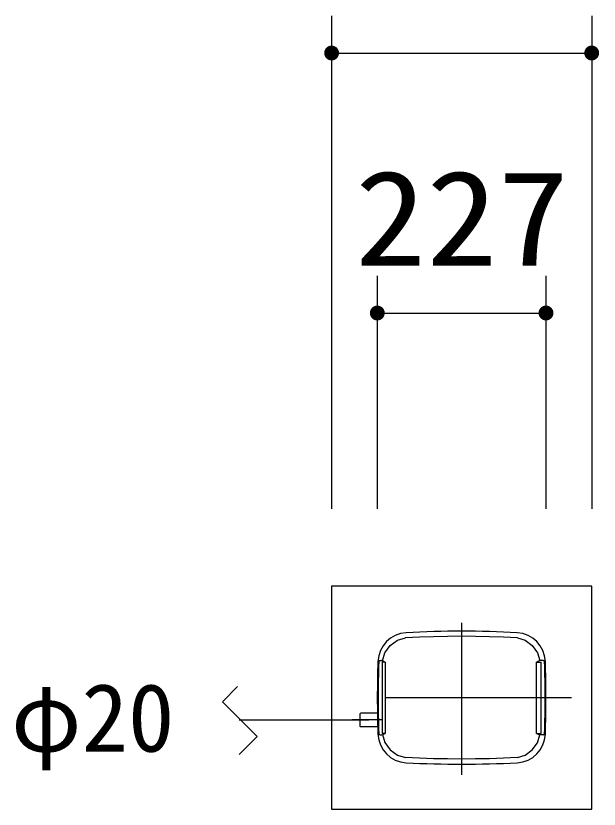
# Model space of a CAD drawing. Units: millimetres, scale not verified. Extents: x -14850 to 14850, y -10500 to 10500.
# Drawn here: x -3141 to -2356, y 6722 to 7789 of the extents above; entities that cross this region are included whole.
import ezdxf
from ezdxf.enums import TextEntityAlignment as Align

# ---------------------------------------------------------------- set-up
doc = ezdxf.new("R2010")
doc.units = ezdxf.units.MM
doc.header["$LTSCALE"] = 50
doc.linetypes.add('CHAIN1', pattern=[8, 5, -1, 1, -1])
doc.linetypes.add('LONG_DASHED1', pattern=[7, 6, -1])
doc.layers.add('0-0_躯体', color=3, linetype='Continuous', lineweight=25)
doc.layers.add('0-2_製作', color=5, linetype='Continuous', lineweight=25)
doc.styles.add('ＭＳ ゴシック', font='')
doc.styles.get('ＭＳ ゴシック').set_extended_font_data('MS Gothic')

msp = doc.modelspace()

# ---------------------------------------------------------------- linework, layer by layer
at = {"layer": '0-0_躯体', "linetype": 'CHAIN1'}
for p, q in [((-2540.8, 6972.53), (-2540.8, 6767.8)), ((-2393.1, 6871.62), (-2690.32, 6871.62))]:
    msp.add_line(p, q, dxfattribs=at)
at = {"layer": '0-0_躯体'}
for p, q in [((-2650.38, 6921.62), (-2648.11, 6921.62)), ((-2643.83, 6919.62), (-2648.11, 6921.62)), ((-2647.61, 6919.62), (-2647.61, 6823.62)), ((-2643.83, 6919.62), (-2647.61, 6919.62)), ((-2643.83, 6919.62), (-2643.83, 6823.62)), ((-2435.8, 6921.62), (-2440.08, 6919.62)), ((-2431.21, 6921.62), (-2435.8, 6921.62)), ((-2433.98, 6823.62), (-2433.98, 6919.62)), ((-2677.6, 6849.62), (-2677.6, 6833.52)), ((-2654.14, 6850.62), (-2676.6, 6850.62)), ((-2653.75, 6832.62), (-2676.7, 6832.62)), ((-2648.11, 6821.62), (-2643.83, 6823.62)), ((-2643.83, 6823.62), (-2647.61, 6823.62)), ((-2440.08, 6823.62), (-2435.8, 6821.62)), ((-2440.08, 6823.62), (-2433.98, 6823.62)), ((-2650.38, 6821.62), (-2648.11, 6821.62)), ((-2431.21, 6821.62), (-2435.8, 6821.62))]:
    msp.add_line(p, q, dxfattribs=at)
at = {"layer": '0-0_躯体', "color": 7}
for p, q in [((-2862.78, 6865.99), (-2842.27, 6886.5)), ((-2815.98, 6819.19), (-2862.78, 6865.99)), ((-2840.05, 6795.12), (-2815.98, 6819.19))]:
    msp.add_line(p, q, dxfattribs=at)
at = {"layer": '0-0_躯体', "color": 6}
msp.add_line((-2840.35, 6841.62), (-2665.8, 6841.62), dxfattribs=at)
at = {"layer": '0-0_躯体', "linetype": 'LONG_DASHED1'}
msp.add_line((-2647.3, 6841.62), (-2687.99, 6841.62), dxfattribs=at)
at = {"layer": '0-0_躯体'}
msp.add_lwpolyline([(-2715.8, 6721.62), (-2365.8, 6721.62), (-2365.8, 7021.62), (-2715.8, 7021.62)], close=True, dxfattribs=at)
for points in [[(-2647.23, 6921.21), (-2644.14, 6931.91), (-2637.02, 6941.72), (-2627.13, 6948.92), (-2616.23, 6952.23)], [(-2465.6, 6952.24), (-2484.36, 6953.11), (-2503.15, 6953.74), (-2521.96, 6954.11), (-2540.8, 6954.24), (-2559.69, 6954.11), (-2578.56, 6953.74), (-2597.41, 6953.11), (-2616.23, 6952.23)], [(-2465.6, 6952.24), (-2455.22, 6949.02), (-2445.77, 6941.94), (-2438.89, 6932.24), (-2435.8, 6921.62)], [(-2440.08, 6823.62), (-2440.08, 6919.62), (-2433.98, 6919.62)], [(-2647.23, 6822.03), (-2644.14, 6811.33), (-2637.02, 6801.52), (-2627.13, 6794.32), (-2616.23, 6791.01)], [(-2465.6, 6791), (-2455.22, 6794.22), (-2445.77, 6801.3), (-2438.89, 6811), (-2435.8, 6821.62)], [(-2465.6, 6791), (-2484.36, 6790.12), (-2503.15, 6789.5), (-2521.96, 6789.12), (-2540.8, 6789), (-2559.69, 6789.12), (-2578.56, 6789.5), (-2597.41, 6790.13), (-2616.23, 6791.01)]]:
    msp.add_lwpolyline(points, dxfattribs=at)
for centre, radius, start, end in [((-2613.46, 6919.18), 40, 93.0629, 177.99602), ((-2540.8, 5561.12), 1400, 86.93707, 93.06291), ((-2468.13, 6919.18), 40, 2.00394, 86.93704), ((-1254.3, 6871.62), 1400, 177.99602, 182.00394), ((-1253.2, 6871.62), 1400, 178.03236, 181.96762), ((-2650.38, 6919.62), 2, 90, 178.03236), ((-2431.21, 6919.62), 2, 1.96762, 89.99998), ((-3828.39, 6871.62), 1400, 358.03236, 1.96762), ((-3827.3, 6871.62), 1400, 357.99602, 2.00394), ((-2676.6, 6849.62), 1, 90, 180), ((-2676.7, 6833.52), 0.9, 180, 270), ((-2650.38, 6823.62), 2, 181.96762, 270), ((-2431.21, 6823.62), 2, 270, 358.03236), ((-2613.46, 6824.06), 40, 182.00395, 266.93707), ((-2468.13, 6824.06), 40, 273.06291, 357.99603), ((-2540.8, 8182.12), 1400, 266.93707, 273.06291)]:
    msp.add_arc(centre, radius, start, end, dxfattribs=at)
at = {"layer": '0-2_製作', "color": 2}
for p, q in [((-2715.8, 7789.46), (-2715.8, 7125.98)), ((-2365.8, 7789.46), (-2365.8, 7125.98)), ((-2715.8, 7739.46), (-2365.8, 7739.46)), ((-2654.3, 7439.46), (-2654.3, 7125.98)), ((-2427.3, 7439.46), (-2427.3, 7125.98)), ((-2654.3, 7389.46), (-2427.3, 7389.46))]:
    msp.add_line(p, q, dxfattribs=at)
at = {"layer": '0-2_製作'}
for points in [[(-2715.8, 7739.46), (-2725.62, 7741.33), (-2725.31, 7742.55)], [(-2715.8, 7739.46), (-2725.31, 7742.55), (-2724.84, 7743.72)], [(-2715.8, 7739.46), (-2724.84, 7743.72), (-2724.24, 7744.82)], [(-2715.8, 7739.46), (-2724.24, 7744.82), (-2723.5, 7745.83)], [(-2715.8, 7739.46), (-2723.5, 7745.83), (-2722.64, 7746.75)], [(-2715.8, 7749.46), (-2722.64, 7746.75), (-2721.67, 7747.55)], [(-2715.8, 7739.46), (-2722.64, 7746.75), (-2715.8, 7749.46)], [(-2715.8, 7749.46), (-2721.67, 7747.55), (-2717.05, 7749.38)], [(-2717.05, 7749.38), (-2721.67, 7747.55), (-2720.61, 7748.22)], [(-2717.05, 7749.38), (-2720.61, 7748.22), (-2718.28, 7749.15)], [(-2718.28, 7749.15), (-2720.61, 7748.22), (-2719.48, 7748.76)], [(-2715.17, 7749.44), (-2715.8, 7739.46), (-2715.8, 7749.46)], [(-2713.92, 7749.28), (-2715.8, 7739.46), (-2715.17, 7749.44)], [(-2712.71, 7748.97), (-2715.8, 7739.46), (-2713.92, 7749.28)], [(-2711.54, 7748.51), (-2715.8, 7739.46), (-2712.71, 7748.97)], [(-2710.44, 7747.9), (-2715.8, 7739.46), (-2711.54, 7748.51)], [(-2709.42, 7747.16), (-2715.8, 7739.46), (-2710.44, 7747.9)], [(-2708.51, 7746.31), (-2715.8, 7739.46), (-2709.42, 7747.16)], [(-2707.71, 7745.34), (-2715.8, 7739.46), (-2708.51, 7746.31)], [(-2707.03, 7744.28), (-2715.8, 7739.46), (-2707.71, 7745.34)], [(-2706.5, 7743.14), (-2715.8, 7739.46), (-2707.03, 7744.28)], [(-2706.11, 7741.95), (-2715.8, 7739.46), (-2706.5, 7743.14)], [(-2706.11, 7741.95), (-2705.8, 7739.46), (-2715.8, 7739.46)], [(-2705.87, 7740.71), (-2705.8, 7739.46), (-2706.11, 7741.95)], [(-2365.8, 7739.46), (-2375.62, 7741.33), (-2375.31, 7742.55)], [(-2365.8, 7739.46), (-2375.31, 7742.55), (-2374.84, 7743.72)], [(-2365.8, 7739.46), (-2374.84, 7743.72), (-2374.24, 7744.82)], [(-2365.8, 7739.46), (-2374.24, 7744.82), (-2373.5, 7745.83)], [(-2365.8, 7739.46), (-2373.5, 7745.83), (-2372.64, 7746.75)], [(-2365.8, 7739.46), (-2372.64, 7746.75), (-2371.67, 7747.55)], [(-2365.8, 7749.46), (-2371.67, 7747.55), (-2370.61, 7748.22)], [(-2365.8, 7739.46), (-2371.67, 7747.55), (-2365.8, 7749.46)], [(-2365.8, 7749.46), (-2370.61, 7748.22), (-2367.05, 7749.38)], [(-2367.05, 7749.38), (-2370.61, 7748.22), (-2369.48, 7748.76)], [(-2367.05, 7749.38), (-2369.48, 7748.76), (-2368.28, 7749.15)], [(-2365.17, 7749.44), (-2365.8, 7739.46), (-2365.8, 7749.46)], [(-2363.92, 7749.28), (-2365.8, 7739.46), (-2365.17, 7749.44)], [(-2362.71, 7748.97), (-2365.8, 7739.46), (-2363.92, 7749.28)], [(-2361.54, 7748.51), (-2365.8, 7739.46), (-2362.71, 7748.97)], [(-2360.44, 7747.9), (-2365.8, 7739.46), (-2361.54, 7748.51)], [(-2359.42, 7747.16), (-2365.8, 7739.46), (-2360.44, 7747.9)], [(-2358.51, 7746.31), (-2365.8, 7739.46), (-2359.42, 7747.16)], [(-2357.71, 7745.34), (-2365.8, 7739.46), (-2358.51, 7746.31)], [(-2357.03, 7744.28), (-2365.8, 7739.46), (-2357.71, 7745.34)], [(-2356.5, 7743.14), (-2365.8, 7739.46), (-2357.03, 7744.28)], [(-2356.11, 7741.95), (-2365.8, 7739.46), (-2356.5, 7743.14)], [(-2356.11, 7741.95), (-2355.8, 7739.46), (-2365.8, 7739.46)], [(-2355.87, 7740.71), (-2355.8, 7739.46), (-2356.11, 7741.95)], [(-2715.8, 7739.46), (-2725.8, 7739.46), (-2725.78, 7740.09)], [(-2715.8, 7739.46), (-2725.72, 7738.21), (-2725.8, 7739.46)], [(-2715.8, 7739.46), (-2725.78, 7740.09), (-2725.62, 7741.33)], [(-2715.8, 7739.46), (-2725.48, 7736.97), (-2725.72, 7738.21)], [(-2715.8, 7739.46), (-2725.09, 7735.78), (-2725.48, 7736.97)], [(-2715.8, 7729.46), (-2725.09, 7735.78), (-2715.8, 7739.46)], [(-2715.8, 7729.46), (-2724.56, 7734.64), (-2725.09, 7735.78)], [(-2715.8, 7729.46), (-2723.89, 7733.58), (-2724.56, 7734.64)], [(-2715.8, 7729.46), (-2723.09, 7732.61), (-2723.89, 7733.58)], [(-2715.8, 7729.46), (-2722.17, 7731.75), (-2723.09, 7732.61)], [(-2715.8, 7729.46), (-2721.15, 7731.02), (-2722.17, 7731.75)], [(-2705.8, 7739.46), (-2715.8, 7729.46), (-2715.8, 7739.46)], [(-2705.82, 7738.83), (-2715.8, 7729.46), (-2705.8, 7739.46)], [(-2705.97, 7737.59), (-2715.8, 7729.46), (-2705.82, 7738.83)], [(-2706.29, 7736.37), (-2715.8, 7729.46), (-2705.97, 7737.59)], [(-2706.75, 7735.2), (-2715.8, 7729.46), (-2706.29, 7736.37)], [(-2707.35, 7734.1), (-2715.8, 7729.46), (-2706.75, 7735.2)], [(-2708.09, 7733.09), (-2715.8, 7729.46), (-2707.35, 7734.1)], [(-2708.95, 7732.17), (-2715.8, 7729.46), (-2708.09, 7733.09)], [(-2709.92, 7731.37), (-2715.8, 7729.46), (-2708.95, 7732.17)], [(-2709.92, 7731.37), (-2714.54, 7729.54), (-2715.8, 7729.46)], [(-2710.98, 7730.7), (-2714.54, 7729.54), (-2709.92, 7731.37)], [(-2365.8, 7739.46), (-2375.8, 7739.46), (-2375.78, 7740.09)], [(-2365.8, 7739.46), (-2375.72, 7738.21), (-2375.8, 7739.46)], [(-2365.8, 7739.46), (-2375.78, 7740.09), (-2375.62, 7741.33)], [(-2365.8, 7739.46), (-2375.48, 7736.97), (-2375.72, 7738.21)], [(-2365.8, 7739.46), (-2375.09, 7735.78), (-2375.48, 7736.97)], [(-2365.8, 7729.46), (-2375.09, 7735.78), (-2365.8, 7739.46)], [(-2365.8, 7729.46), (-2374.56, 7734.64), (-2375.09, 7735.78)], [(-2365.8, 7729.46), (-2373.89, 7733.58), (-2374.56, 7734.64)], [(-2365.8, 7729.46), (-2373.09, 7732.61), (-2373.89, 7733.58)], [(-2365.8, 7729.46), (-2372.17, 7731.75), (-2373.09, 7732.61)], [(-2365.8, 7729.46), (-2371.15, 7731.02), (-2372.17, 7731.75)], [(-2355.8, 7739.46), (-2365.8, 7729.46), (-2365.8, 7739.46)], [(-2355.82, 7738.83), (-2365.8, 7729.46), (-2355.8, 7739.46)], [(-2355.97, 7737.59), (-2365.8, 7729.46), (-2355.82, 7738.83)], [(-2356.29, 7736.37), (-2365.8, 7729.46), (-2355.97, 7737.59)], [(-2356.75, 7735.2), (-2365.8, 7729.46), (-2356.29, 7736.37)], [(-2357.35, 7734.1), (-2365.8, 7729.46), (-2356.75, 7735.2)], [(-2358.09, 7733.09), (-2365.8, 7729.46), (-2357.35, 7734.1)], [(-2358.95, 7732.17), (-2365.8, 7729.46), (-2358.09, 7733.09)], [(-2359.92, 7731.37), (-2365.8, 7729.46), (-2358.95, 7732.17)], [(-2360.98, 7730.7), (-2365.8, 7729.46), (-2359.92, 7731.37)], [(-2715.8, 7729.46), (-2720.05, 7730.41), (-2721.15, 7731.02)], [(-2715.8, 7729.46), (-2718.89, 7729.95), (-2720.05, 7730.41)], [(-2715.8, 7729.46), (-2717.67, 7729.64), (-2718.89, 7729.95)], [(-2715.8, 7729.46), (-2716.42, 7729.48), (-2717.67, 7729.64)], [(-2710.98, 7730.7), (-2713.31, 7729.77), (-2714.54, 7729.54)], [(-2712.11, 7730.16), (-2713.31, 7729.77), (-2710.98, 7730.7)], [(-2365.8, 7729.46), (-2370.05, 7730.41), (-2371.15, 7731.02)], [(-2365.8, 7729.46), (-2368.89, 7729.95), (-2370.05, 7730.41)], [(-2365.8, 7729.46), (-2367.67, 7729.64), (-2368.89, 7729.95)], [(-2365.8, 7729.46), (-2366.42, 7729.48), (-2367.67, 7729.64)], [(-2360.98, 7730.7), (-2364.54, 7729.54), (-2365.8, 7729.46)], [(-2362.11, 7730.16), (-2364.54, 7729.54), (-2360.98, 7730.7)], [(-2362.11, 7730.16), (-2363.31, 7729.77), (-2364.54, 7729.54)], [(-2654.3, 7389.46), (-2664.3, 7389.46), (-2664.28, 7390.09)], [(-2654.3, 7389.46), (-2664.22, 7388.21), (-2664.3, 7389.46)], [(-2654.3, 7389.46), (-2664.28, 7390.09), (-2664.12, 7391.33)], [(-2654.3, 7389.46), (-2663.98, 7386.97), (-2664.22, 7388.21)], [(-2654.3, 7389.46), (-2664.12, 7391.33), (-2663.81, 7392.55)], [(-2654.3, 7389.46), (-2663.59, 7385.78), (-2663.98, 7386.97)], [(-2654.3, 7389.46), (-2663.81, 7392.55), (-2663.34, 7393.72)], [(-2654.3, 7379.46), (-2663.59, 7385.78), (-2654.3, 7389.46)], [(-2654.3, 7389.46), (-2663.34, 7393.72), (-2662.74, 7394.82)], [(-2654.3, 7389.46), (-2662.74, 7394.82), (-2662, 7395.83)], [(-2654.3, 7389.46), (-2662, 7395.83), (-2661.14, 7396.75)], [(-2654.3, 7399.46), (-2661.14, 7396.75), (-2660.17, 7397.55)], [(-2654.3, 7389.46), (-2661.14, 7396.75), (-2654.3, 7399.46)], [(-2654.3, 7399.46), (-2660.17, 7397.55), (-2655.55, 7399.38)], [(-2655.55, 7399.38), (-2660.17, 7397.55), (-2659.11, 7398.22)], [(-2655.55, 7399.38), (-2659.11, 7398.22), (-2656.78, 7399.15)], [(-2656.78, 7399.15), (-2659.11, 7398.22), (-2657.98, 7398.76)], [(-2653.67, 7399.44), (-2654.3, 7389.46), (-2654.3, 7399.46)], [(-2652.42, 7399.28), (-2654.3, 7389.46), (-2653.67, 7399.44)], [(-2651.21, 7398.97), (-2654.3, 7389.46), (-2652.42, 7399.28)], [(-2650.04, 7398.51), (-2654.3, 7389.46), (-2651.21, 7398.97)], [(-2648.94, 7397.9), (-2654.3, 7389.46), (-2650.04, 7398.51)], [(-2647.92, 7397.16), (-2654.3, 7389.46), (-2648.94, 7397.9)], [(-2647.01, 7396.31), (-2654.3, 7389.46), (-2647.92, 7397.16)], [(-2646.21, 7395.34), (-2654.3, 7389.46), (-2647.01, 7396.31)], [(-2645.53, 7394.28), (-2654.3, 7389.46), (-2646.21, 7395.34)], [(-2645, 7393.14), (-2654.3, 7389.46), (-2645.53, 7394.28)], [(-2644.61, 7391.95), (-2654.3, 7389.46), (-2645, 7393.14)], [(-2644.61, 7391.95), (-2644.3, 7389.46), (-2654.3, 7389.46)], [(-2644.3, 7389.46), (-2654.3, 7379.46), (-2654.3, 7389.46)], [(-2644.32, 7388.83), (-2654.3, 7379.46), (-2644.3, 7389.46)], [(-2644.37, 7390.71), (-2644.3, 7389.46), (-2644.61, 7391.95)], [(-2427.3, 7389.46), (-2437.3, 7389.46), (-2437.28, 7390.09)], [(-2427.3, 7389.46), (-2437.22, 7388.21), (-2437.3, 7389.46)], [(-2427.3, 7389.46), (-2437.28, 7390.09), (-2437.12, 7391.33)], [(-2427.3, 7389.46), (-2436.98, 7386.97), (-2437.22, 7388.21)], [(-2427.3, 7389.46), (-2437.12, 7391.33), (-2436.81, 7392.55)], [(-2427.3, 7389.46), (-2436.59, 7385.78), (-2436.98, 7386.97)], [(-2427.3, 7389.46), (-2436.81, 7392.55), (-2436.34, 7393.72)], [(-2427.3, 7379.46), (-2436.59, 7385.78), (-2427.3, 7389.46)], [(-2427.3, 7389.46), (-2436.34, 7393.72), (-2435.74, 7394.82)], [(-2427.3, 7389.46), (-2435.74, 7394.82), (-2435, 7395.83)], [(-2427.3, 7389.46), (-2435, 7395.83), (-2434.14, 7396.75)], [(-2427.3, 7399.46), (-2434.14, 7396.75), (-2433.17, 7397.55)], [(-2427.3, 7389.46), (-2434.14, 7396.75), (-2427.3, 7399.46)], [(-2427.3, 7399.46), (-2433.17, 7397.55), (-2428.55, 7399.38)], [(-2428.55, 7399.38), (-2433.17, 7397.55), (-2432.11, 7398.22)], [(-2428.55, 7399.38), (-2432.11, 7398.22), (-2429.78, 7399.15)], [(-2429.78, 7399.15), (-2432.11, 7398.22), (-2430.98, 7398.76)], [(-2426.67, 7399.44), (-2427.3, 7389.46), (-2427.3, 7399.46)], [(-2425.42, 7399.28), (-2427.3, 7389.46), (-2426.67, 7399.44)], [(-2424.21, 7398.97), (-2427.3, 7389.46), (-2425.42, 7399.28)], [(-2423.04, 7398.51), (-2427.3, 7389.46), (-2424.21, 7398.97)], [(-2421.94, 7397.9), (-2427.3, 7389.46), (-2423.04, 7398.51)], [(-2420.92, 7397.16), (-2427.3, 7389.46), (-2421.94, 7397.9)], [(-2420.01, 7396.31), (-2427.3, 7389.46), (-2420.92, 7397.16)], [(-2419.21, 7395.34), (-2427.3, 7389.46), (-2420.01, 7396.31)], [(-2418.53, 7394.28), (-2427.3, 7389.46), (-2419.21, 7395.34)], [(-2418, 7393.14), (-2427.3, 7389.46), (-2418.53, 7394.28)], [(-2417.61, 7391.95), (-2427.3, 7389.46), (-2418, 7393.14)], [(-2417.61, 7391.95), (-2417.3, 7389.46), (-2427.3, 7389.46)], [(-2417.3, 7389.46), (-2427.3, 7379.46), (-2427.3, 7389.46)], [(-2417.32, 7388.83), (-2427.3, 7379.46), (-2417.3, 7389.46)], [(-2417.37, 7390.71), (-2417.3, 7389.46), (-2417.61, 7391.95)], [(-2654.3, 7379.46), (-2663.06, 7384.64), (-2663.59, 7385.78)], [(-2654.3, 7379.46), (-2662.39, 7383.58), (-2663.06, 7384.64)], [(-2654.3, 7379.46), (-2661.59, 7382.61), (-2662.39, 7383.58)], [(-2654.3, 7379.46), (-2660.67, 7381.75), (-2661.59, 7382.61)], [(-2654.3, 7379.46), (-2659.65, 7381.02), (-2660.67, 7381.75)], [(-2654.3, 7379.46), (-2658.55, 7380.41), (-2659.65, 7381.02)], [(-2654.3, 7379.46), (-2657.39, 7379.95), (-2658.55, 7380.41)], [(-2654.3, 7379.46), (-2656.17, 7379.64), (-2657.39, 7379.95)], [(-2654.3, 7379.46), (-2654.92, 7379.48), (-2656.17, 7379.64)], [(-2644.47, 7387.59), (-2654.3, 7379.46), (-2644.32, 7388.83)], [(-2644.79, 7386.37), (-2654.3, 7379.46), (-2644.47, 7387.59)], [(-2645.25, 7385.2), (-2654.3, 7379.46), (-2644.79, 7386.37)], [(-2645.85, 7384.1), (-2654.3, 7379.46), (-2645.25, 7385.2)], [(-2646.59, 7383.09), (-2654.3, 7379.46), (-2645.85, 7384.1)], [(-2647.45, 7382.17), (-2654.3, 7379.46), (-2646.59, 7383.09)], [(-2648.42, 7381.37), (-2654.3, 7379.46), (-2647.45, 7382.17)], [(-2648.42, 7381.37), (-2653.04, 7379.54), (-2654.3, 7379.46)], [(-2649.48, 7380.7), (-2653.04, 7379.54), (-2648.42, 7381.37)], [(-2649.48, 7380.7), (-2651.81, 7379.77), (-2653.04, 7379.54)], [(-2650.61, 7380.16), (-2651.81, 7379.77), (-2649.48, 7380.7)], [(-2427.3, 7379.46), (-2436.06, 7384.64), (-2436.59, 7385.78)], [(-2427.3, 7379.46), (-2435.39, 7383.58), (-2436.06, 7384.64)], [(-2427.3, 7379.46), (-2434.59, 7382.61), (-2435.39, 7383.58)], [(-2427.3, 7379.46), (-2433.67, 7381.75), (-2434.59, 7382.61)], [(-2427.3, 7379.46), (-2432.65, 7381.02), (-2433.67, 7381.75)], [(-2427.3, 7379.46), (-2431.55, 7380.41), (-2432.65, 7381.02)], [(-2427.3, 7379.46), (-2430.39, 7379.95), (-2431.55, 7380.41)], [(-2427.3, 7379.46), (-2429.17, 7379.64), (-2430.39, 7379.95)], [(-2427.3, 7379.46), (-2427.92, 7379.48), (-2429.17, 7379.64)], [(-2417.47, 7387.59), (-2427.3, 7379.46), (-2417.32, 7388.83)], [(-2417.79, 7386.37), (-2427.3, 7379.46), (-2417.47, 7387.59)], [(-2418.25, 7385.2), (-2427.3, 7379.46), (-2417.79, 7386.37)], [(-2418.85, 7384.1), (-2427.3, 7379.46), (-2418.25, 7385.2)], [(-2419.59, 7383.09), (-2427.3, 7379.46), (-2418.85, 7384.1)], [(-2420.45, 7382.17), (-2427.3, 7379.46), (-2419.59, 7383.09)], [(-2421.42, 7381.37), (-2427.3, 7379.46), (-2420.45, 7382.17)], [(-2421.42, 7381.37), (-2426.04, 7379.54), (-2427.3, 7379.46)], [(-2422.48, 7380.7), (-2426.04, 7379.54), (-2421.42, 7381.37)], [(-2422.48, 7380.7), (-2424.81, 7379.77), (-2426.04, 7379.54)], [(-2423.61, 7380.16), (-2424.81, 7379.77), (-2422.48, 7380.7)]]:
    msp.add_solid(points, dxfattribs=at)

# ---------------------------------------------------------------- texts
at = {"layer": '0-0_躯体', "color": 4, "style": 'ＭＳ ゴシック'}
msp.add_text('\u3000φ20', height=91.79, dxfattribs=at).set_placement((-3272.35, 6771.42), align=Align.BOTTOM_LEFT)
at = {"layer": '0-2_製作', "color": 4, "style": 'ＭＳ ゴシック', "width": 1.1}
msp.add_text('227', height=128.4, dxfattribs=at).set_placement((-2684.55, 7414.46), align=Align.BOTTOM_LEFT)

doc.saveas('drawing.dxf')
